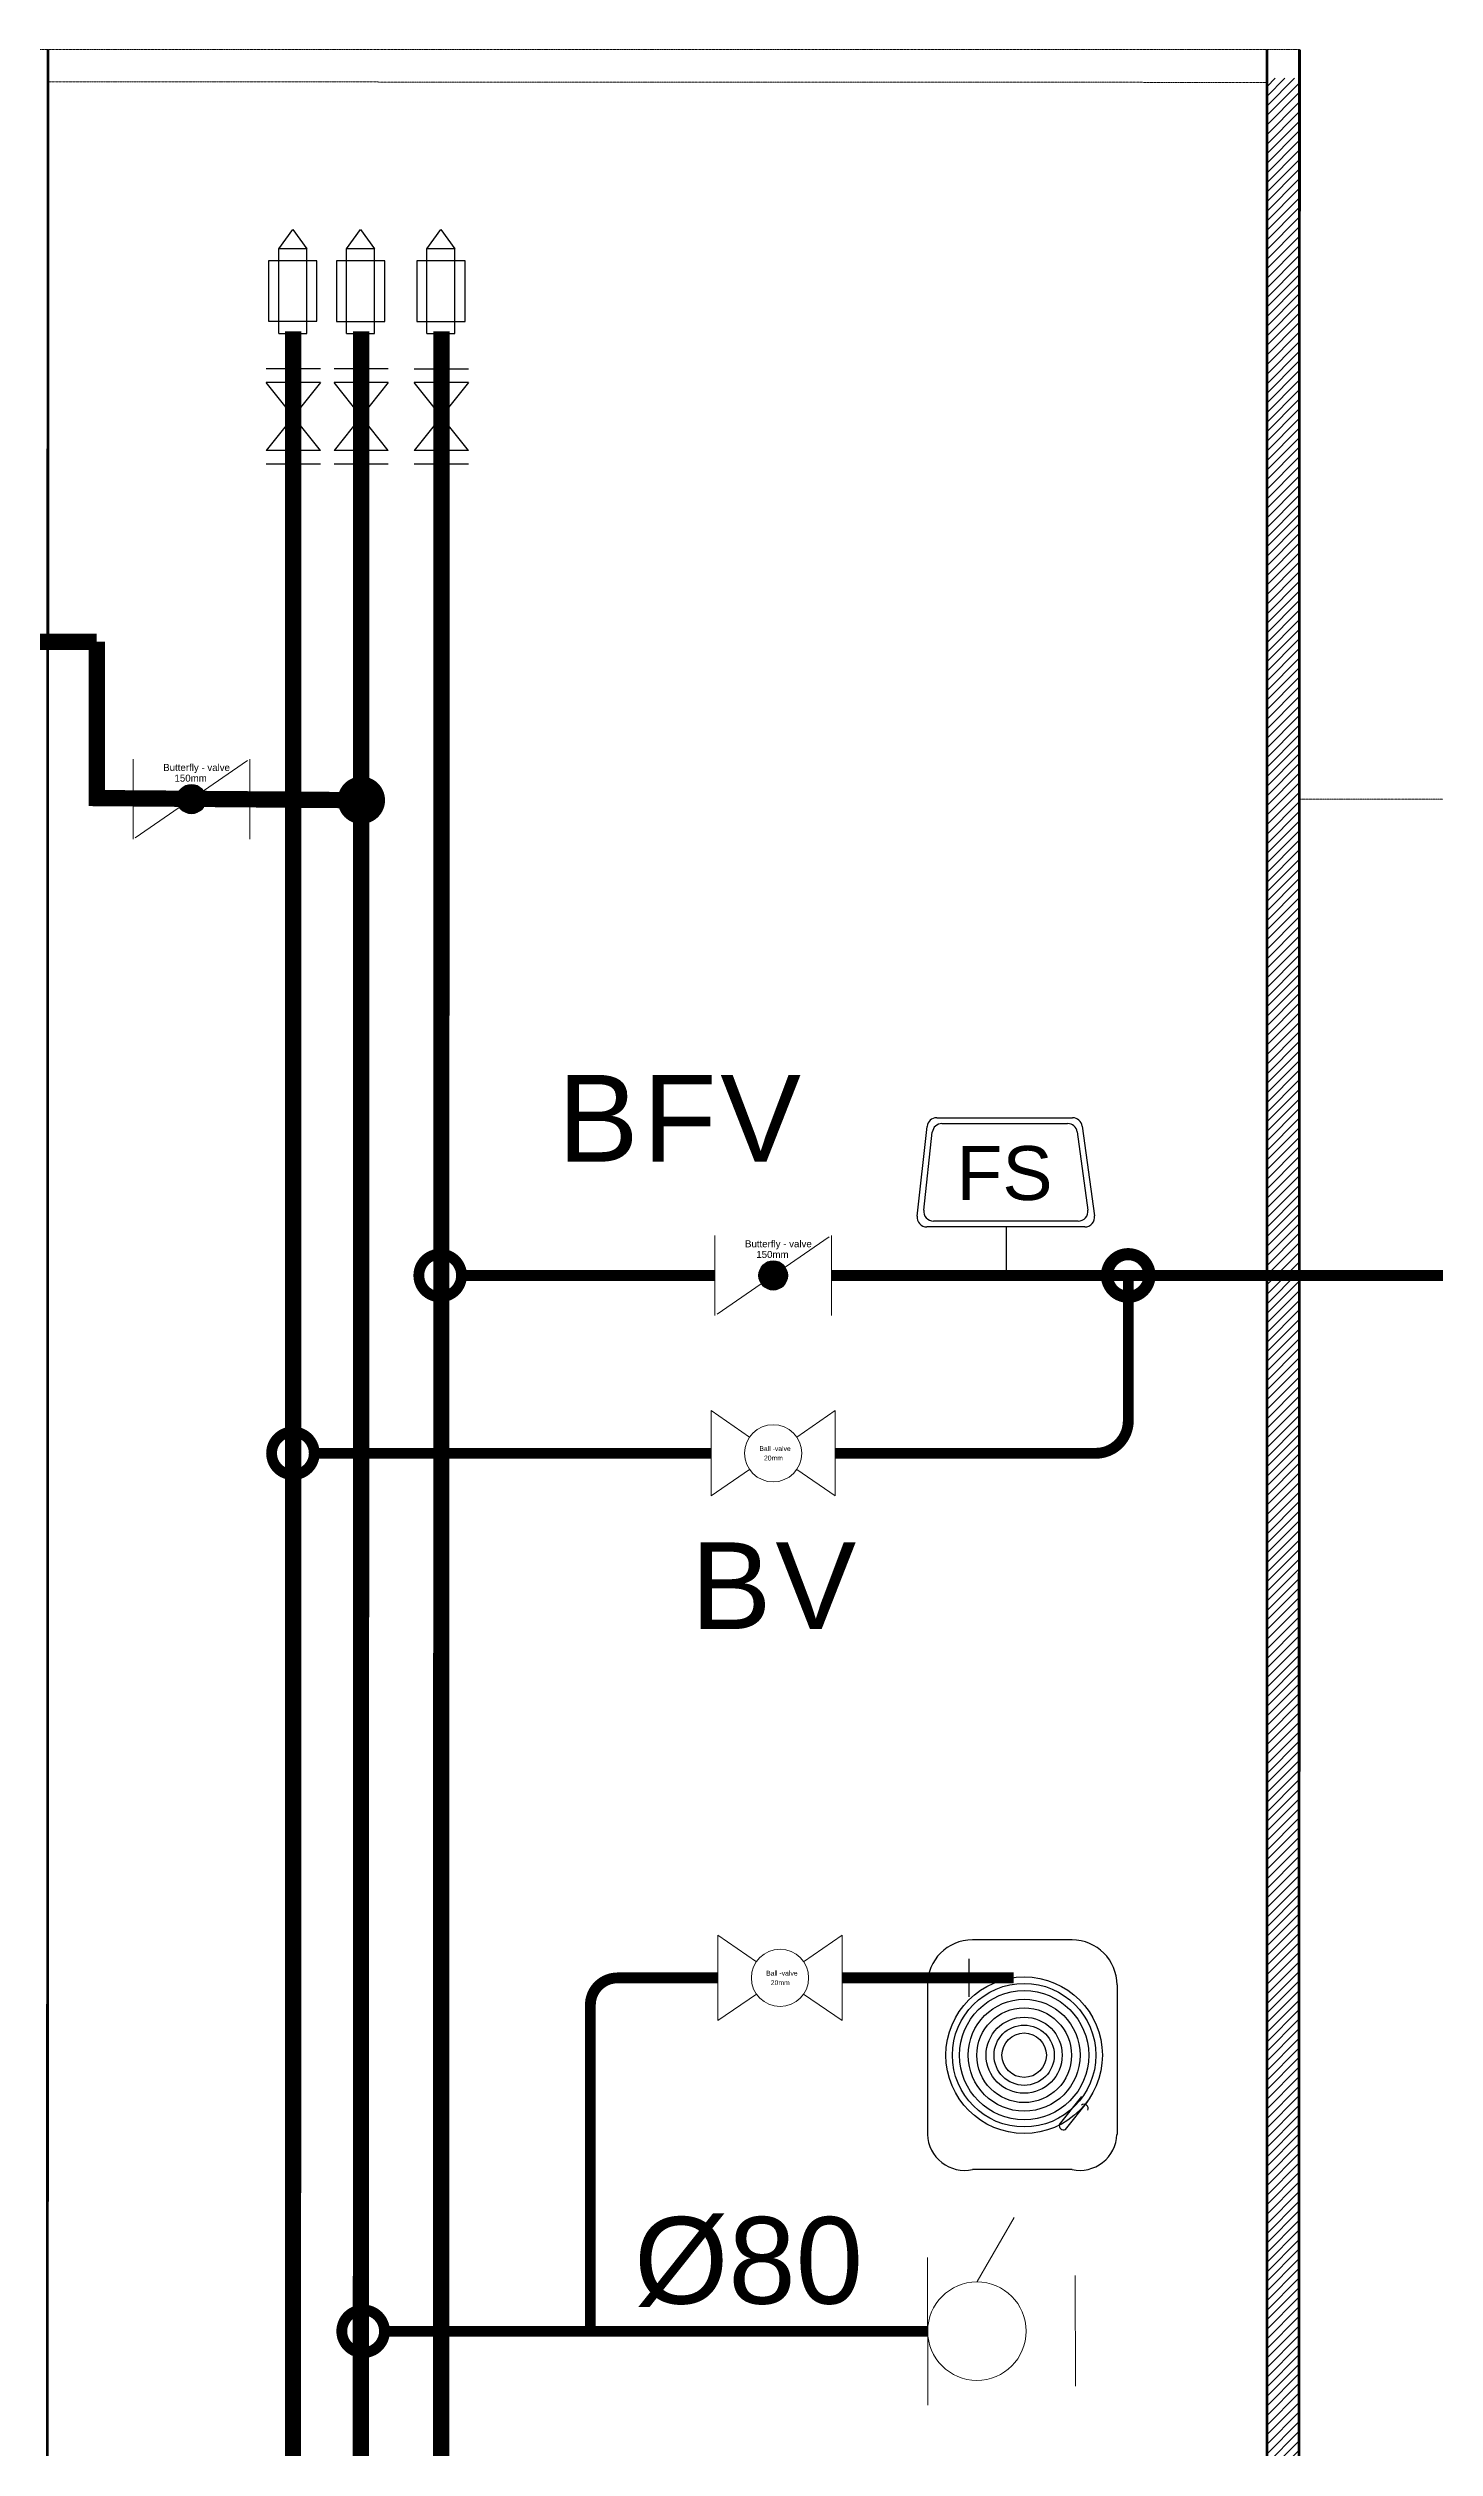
# Model space of a CAD drawing. Header units: millimetres. Extents: x -3573983 to -3087264, y -262072 to -30148.
# Drawn here: x -3143469 to -3130668, y -126806 to -104672 of the extents above; entities that cross this region are included whole.
import ezdxf

# ---------------------------------------------------------------- set-up
doc = ezdxf.new("R2010")
doc.units = ezdxf.units.MM
doc.header["$LTSCALE"] = 2
doc.header["$MEASUREMENT"] = 0
doc.linetypes.add('( Hidden )', pattern=[0.375, 0.25, -0.125])
doc.linetypes.add('CONTINOUS', pattern=[0])
doc.layers.get('0').update_dxf_attribs({"color": 251})
for name, color, linetype in [('3.First Floor Plan prot$0$Firepro-notes', 7, 'Continuous'), ('3.First Floor Plan prot$0$Firepro-valves', 7, 'Continuous'), ('DETAILS', 222, 'Continuous'), ('HEAD', 1, 'Continuous'), ('McD-FIRE-FLOW SWITCH', 6, 'Continuous')]:
    doc.layers.add(name, color=color, linetype=linetype)
for name, color, linetype, lineweight in [('MCD-FIRE-SANCTION', 7, 'Continuous', 9), ('PHE-CWS PRM PIPES', 180, 'Continuous', 25), ('TITLE', 7, 'Continuous', 20), ('WALL', 251, 'Continuous', 15)]:
    doc.layers.add(name, color=color, linetype=linetype, lineweight=lineweight)
doc.styles.add('3.First Floor Plan prot$0$FP-Text', font='arial.ttf', dxfattribs={"width": 0.9})
doc.styles.add('ARIAL', font='arial.ttf')
doc.styles.get("Standard").update_dxf_attribs({"font": 'arial.ttf'})

# ---------------------------------------------------------------- blocks, each defined once
blk = doc.blocks.new('3.First Floor Plan prot$0$Flow Switch')
at = {"layer": '3.First Floor Plan prot$0$Firepro-valves', "color": 6}
for p, q in [((123.1, -199.8), (123.1, 200.6)), ((137.8, -182.9), (137.8, 184.1)), ((150.3, 225), (377.4, 200)), ((165.1, 208.6), (362.6, 186.8)), ((384.5, 162.4), (384.5, -155.8)), ((399.3, 175.6), (399.3, -168.6)), ((123.1, 0), (0, 0)), ((363.3, -180.1), (165.7, -207.3)), ((378.1, -193), (151, -224.2))]:
    blk.add_line(p, q, dxfattribs=at)
for centre, major_axis, start_param, end_param in [((147.6, 200.6), (-24.6, 0), 4.602896, 6.283194), ((162.4, 184.1), (-24.6, 0), 4.602896, 6.283194), ((360, 162.4), (-24.6, 0), 3.141615, 4.602909), ((374.7, 175.6), (-24.6, 0), 3.141615, 4.602909), ((360, -155.8), (24.6, 0), -1.434254, -0.000029), ((374.7, -168.6), (-24.6, 0), 1.707383, 3.141608), ((147.6, -199.8), (24.6, 0), 3.141552, 4.848919), ((162.4, -182.9), (-24.6, 0), 0.000067, 1.707435)]:
    blk.add_ellipse(centre, major_axis=major_axis, ratio=1, start_param=start_param, end_param=end_param, dxfattribs=at)
at = {"layer": '3.First Floor Plan prot$0$Firepro-notes', "color": 5, "style": '3.First Floor Plan prot$0$FP-Text', "width": 1}
blk.add_text('FS', height=136.5, rotation=270, dxfattribs=at).set_placement((191.1, 125.8))
blk = doc.blocks.new('*U12')
at = {"linetype": 'Continuous'}
h = blk.add_hatch(color=256, dxfattribs=at)
h.dxf.hatch_style = 1
edge = h.paths.add_edge_path()
edge.add_arc((0, 0), 67.5, 0, 360)
for p, q in [((56, 38), (259, 178)), ((-259, -178), (-56, -38))]:
    blk.add_line(p, q)
for points in [[(-269, -185), (-269, 185)], [(269, 185), (269, -185)]]:
    blk.add_lwpolyline(points)
blk.add_circle((0, 0), 67.5, dxfattribs=at)
at = {"char_height": 32, "attachment_point": 1}
for s, width, insert in [('Butterfly - valve', 568.55, (-130, 162)), ('150mm', 43.73, (-78, 113))]:
    blk.add_mtext_dynamic_manual_height_columns(s, width=width, gutter_width=1, heights=[0], dxfattribs=dict(at, insert=insert))
blk = doc.blocks.new('*U14')
for p, q in [((-269, 185), (-102, 70)), ((102, 70), (269, 185)), ((-269, -185), (-102, -70)), ((102, -70), (269, -185))]:
    blk.add_line(p, q)
for points in [[(-269, -185), (-269, 185)], [(269, 185), (269, -185)]]:
    blk.add_lwpolyline(points)
blk.add_circle((0, 0), 124)
at = {"char_height": 21.15, "attachment_point": 1}
for s, width, insert in [('{\\fArial|b0|i0|c0|p34;Ball -valve}', 256.95, (-60, 31)), ('{\\fArial|b0|i0|c0|p34;20mm}', 43.73, (-40, -10))]:
    blk.add_mtext_dynamic_manual_height_columns(s, width=width, gutter_width=1, heights=[0], dxfattribs=dict(at, insert=insert))
blk = doc.blocks.new('FF CEILING')
at = {"layer": 'DETAILS', "linetype": 'CONTINOUS', "const_width": 100}
blk.add_lwpolyline([(-1570, -4392), (-1570, -5732, -0.414214), (-1870, -6032), (-4275, -6032)], format="xyb", dxfattribs=at)
blk.add_lwpolyline([(-5419, -6032), (-9122, -6032)], dxfattribs=at)
at = {"layer": 'HEAD', "color": 151, "linetype": 'CONTINOUS', "ltscale": 5}
for points, const_width in [([(-8117, -4392, 1), (-7723, -4392, 1)], 100), ([(-1767, -4392, 1), (-1374, -4392, 1)], 112), ([(-9476, -6032, 1), (-9082, -6032, 1)], 100)]:
    blk.add_lwpolyline(points, format="xyb", close=True, dxfattribs=dict(at, const_width=const_width))
at = {"layer": 'HEAD', "color": 151, "linetype": 'CONTINOUS', "ltscale": 5, "const_width": 100}
for points in [[(-7757, -4392), (-5384, -4392)], [(-4310, -4392), (18344, -4392)]]:
    blk.add_lwpolyline(points, dxfattribs=at)
at = {"layer": 'McD-FIRE-FLOW SWITCH', "color": 7, "extrusion": (-1.38383e-08, -5.65664e-09, 1), "xscale": 3.642574231388976, "yscale": 3.642574231388976, "zscale": 3.642574231388976, "rotation": 89.9999994967147}
blk.add_blockref('3.First Floor Plan prot$0$Flow Switch', (-2698, -4392, 0), dxfattribs=at)
at = {"layer": 'TITLE', "color": 7, "linetype": 'CONTINOUS'}
for name, p, xscale, yscale, zscale in [('*U12', (-4847, -4392), 2, 2, 2), ('*U14', (-4847, -6032), 2.128235619209459, 2.128235619209459, 2.128235619209459)]:
    blk.add_blockref(name, p, dxfattribs=dict(at, xscale=xscale, yscale=yscale, zscale=zscale))
at = {"layer": 'TITLE', "color": 7, "linetype": 'CONTINOUS', "char_height": 800, "width": 18085.37, "attachment_point": 1, "style": 'ARIAL'}
for s, insert in [('{\\T1.05;BFV}', (-6835, -2542)), ('{\\T1.05;BV}', (-5609, -6853))]:
    blk.add_mtext(s, dxfattribs=dict(at, insert=insert))
blk = doc.blocks.new('*U19')
at = {"color": 6, "linetype": 'CONTINOUS'}
for p, q in [((5665, 460), (6008, 1048)), ((5208, 681), (5212, -681)), ((6570, 515), (6573, -506))]:
    blk.add_line(p, q, dxfattribs=at)
blk.add_circle((5664, 1), 454, dxfattribs=at)
at = {"layer": 'DETAILS', "linetype": 'CONTINOUS'}
for p, q in [((6542, 3609), (5622, 3609)), ((5207, 3194), (5207, 1815)), ((6957, 3194), (6957, 1815)), ((6542, 1491), (5622, 1491))]:
    blk.add_line(p, q, dxfattribs=at)
at = {"layer": 'DETAILS', "color": 8, "linetype": 'CONTINOUS'}
for p, q in [((6628, 2164), (6423, 1908)), ((6686, 2118), (6480, 1862))]:
    blk.add_line(p, q, dxfattribs=at)
for radius in [722, 662, 596, 516, 437, 351, 278, 205]:
    blk.add_circle((6100, 2546), radius, dxfattribs=at)
at = {"layer": 'DETAILS', "linetype": 'CONTINOUS'}
for centre, radius, start, end in [((5622, 3194), 415, 90, 180), ((6542, 3194), 415, 0, 90), ((5553, 1830), 346, 182.4493, 281.5802), ((6611, 1830), 346, 258.4198, 357.5507)]:
    blk.add_arc(centre, radius, start, end, dxfattribs=at)
at = {"layer": 'DETAILS', "color": 8, "linetype": 'CONTINOUS'}
for centre, radius, start, end in [((6653, 2057), 37.6, 331.7878, 130.7807), ((6464, 1900), 41.6, 168.6465, 293.922)]:
    blk.add_arc(centre, radius, start, end, dxfattribs=at)
at = {"layer": 'HEAD', "linetype": 'CONTINOUS', "ltscale": 3}
blk.add_line((5590, 3434), (5590, 3084), dxfattribs=at)
at = {"layer": 'HEAD', "linetype": 'CONTINOUS', "ltscale": 3, "const_width": 100}
blk.add_lwpolyline([(3275, 3259), (2347, 3259, 0.414214), (2097, 3009), (2097, 0)], format="xyb", dxfattribs=at)
for points in [[(4419, 3259), (6002, 3259)], [(197, 0), (5210, 0)]]:
    blk.add_lwpolyline(points, dxfattribs=at)
blk.add_lwpolyline([(-197, 0, 1), (197, 0, 1)], format="xyb", close=True, dxfattribs=at)
at = {"layer": 'TITLE', "color": 7, "linetype": 'CONTINOUS', "xscale": 2.128235619209459, "yscale": 2.128235619209459, "zscale": 2.128235619209459}
blk.add_blockref('*U14', (3847, 3259), dxfattribs=at)
at = {"layer": 'TITLE', "color": 7, "linetype": 'Continuous', "style": 'ARIAL'}
blk.add_text('Ø80', height=800, dxfattribs=at).set_placement((2501, 254))
blk = doc.blocks.new('A$C7BC234DE')
at = {"layer": 'DETAILS'}
for p, q in [((306, 2540), (726, 3122)), ((726, 3122), (1145, 2540)), ((0, 2177), (0, 363)), ((1451, 2177), (0, 2177)), ((306, 0), (306, 2540)), ((1145, 2540), (306, 2540)), ((1145, 0), (1145, 2540)), ((1451, 363), (1451, 2177)), ((0, 363), (1451, 363)), ((306, 0), (1145, 0))]:
    blk.add_line(p, q, dxfattribs=at)
blk = doc.blocks.new('BV')
at = {"layer": 'DETAILS', "color": 7, "linetype": 'CONTINOUS'}
for p, q in [((313, 0), (-313, 0)), ((313, -940), (-313, -157)), ((313, -157), (-313, -940)), ((313, -157), (-313, -157)), ((313, -940), (-313, -940)), ((313, -1097), (-313, -1097))]:
    blk.add_line(p, q, dxfattribs=at)

msp = doc.modelspace()

# ---------------------------------------------------------------- hatches: boundary and pattern name
at = {"layer": 'WALL', "linetype": 'CONTINOUS'}
h = msp.add_hatch(dxfattribs=at)
h.set_pattern_fill('ANSI31', color=8, scale=500)
h.set_pattern_definition([(45, (-6174719.845, 2819745.44), (-44.1941738, 44.1941738), [])])
h.paths.add_polyline_path([(-3131927, -104951.4), (-3132218.8, -104951.4), (-3132218.8, -249224.3), (-3131949.7, -249231.4)])

# ---------------------------------------------------------------- linework, layer by layer
at = {"layer": 'DETAILS', "color": 5, "linetype": 'CONTINOUS', "const_width": 150}
msp.add_lwpolyline([(-3141204.7, -107285.5), (-3141223.3, -249337.9)], dxfattribs=at)
at = {"layer": 'HEAD', "linetype": 'CONTINOUS', "ltscale": 3, "const_width": 150}
for points in [[(-3140578, -107285.5), (-3140595.3, -251440.8), (-3116573.2, -251440.8), (-3116573.2, -254672.5)], [(-3143018.3, -110148.5), (-3238618.9, -110143.7)], [(-3143018.3, -110148.5), (-3143018.3, -111589.5), (-3140576.5, -111609.4)]]:
    msp.add_lwpolyline(points, dxfattribs=at)
at = {"layer": 'HEAD', "color": 151, "linetype": 'CONTINOUS', "ltscale": 5, "const_width": 150}
msp.add_lwpolyline([(-3139855.1, -250814.2), (-3139837.3, -107285.5)], dxfattribs=at)
at = {"layer": 'HEAD', "linetype": 'CONTINOUS', "ltscale": 3, "const_width": 150}
msp.add_lwpolyline([(-3140432.9, -111609.4, -1), (-3140720, -111609.4, -1)], format="xyb", close=True, dxfattribs=at)
at = {"layer": 'WALL', "color": 8, "linetype": '( Hidden )', "ltscale": 0.01}
for p, q in [((-3143800.6, -104684.4), (-3131918.9, -104686.3)), ((-3143468.2, -104984.2), (-3132218.9, -104989.1)), ((-3131920.1, -111600.4), (-3101584.5, -111600.4))]:
    msp.add_line(p, q, dxfattribs=at)
at = {"layer": 'WALL', "color": 8, "linetype": 'CONTINOUS'}
msp.add_line((-3131918.9, -104686.3), (-3131949.8, -249227.9), dxfattribs=at)
at = {"layer": 'WALL', "color": 8, "linetype": 'CONTINOUS', "const_width": 25}
for points in [[(-3143499.8, -249227.9), (-3143468.8, -104684.5)], [(-3132218.8, -104686.3), (-3132218.8, -249227.9)], [(-3131949.8, -249227.9), (-3131918.9, -104686.3)]]:
    msp.add_lwpolyline(points, dxfattribs=at)

# ---------------------------------------------------------------- block references
at = {"layer": 'MCD-FIRE-SANCTION', "linetype": 'Continuous', "xscale": 0.8, "yscale": 0.8, "zscale": 0.8}
for p in [(-3141204.8, -107632.2), (-3140578.1, -107632.3), (-3139837.4, -107632.4)]:
    msp.add_blockref('BV', p, dxfattribs=at)
at = {"layer": 'MCD-FIRE-SANCTION', "linetype": 'Continuous'}
for name, p in [('FF CEILING', (-3131929, -111600.4)), ('*U19', (-3140560, -125729.5))]:
    msp.add_blockref(name, p, dxfattribs=at)
at = {"layer": 'PHE-CWS PRM PIPES', "linetype": 'CONTINOUS', "ltscale": 10, "xscale": 0.3072000000000001, "yscale": 0.3072000000000001, "zscale": 0.3072000000000001}
for p in [(-3141432.9, -107304.3), (-3140806.2, -107304.4), (-3140065.5, -107304.4)]:
    msp.add_blockref('A$C7BC234DE', p, dxfattribs=at)
at = {"layer": 'TITLE', "color": 7, "linetype": 'CONTINOUS', "xscale": 2, "yscale": 2, "zscale": 2}
msp.add_blockref('*U12', (-3142145, -111599.5), dxfattribs=at)

doc.saveas('drawing.dxf')
